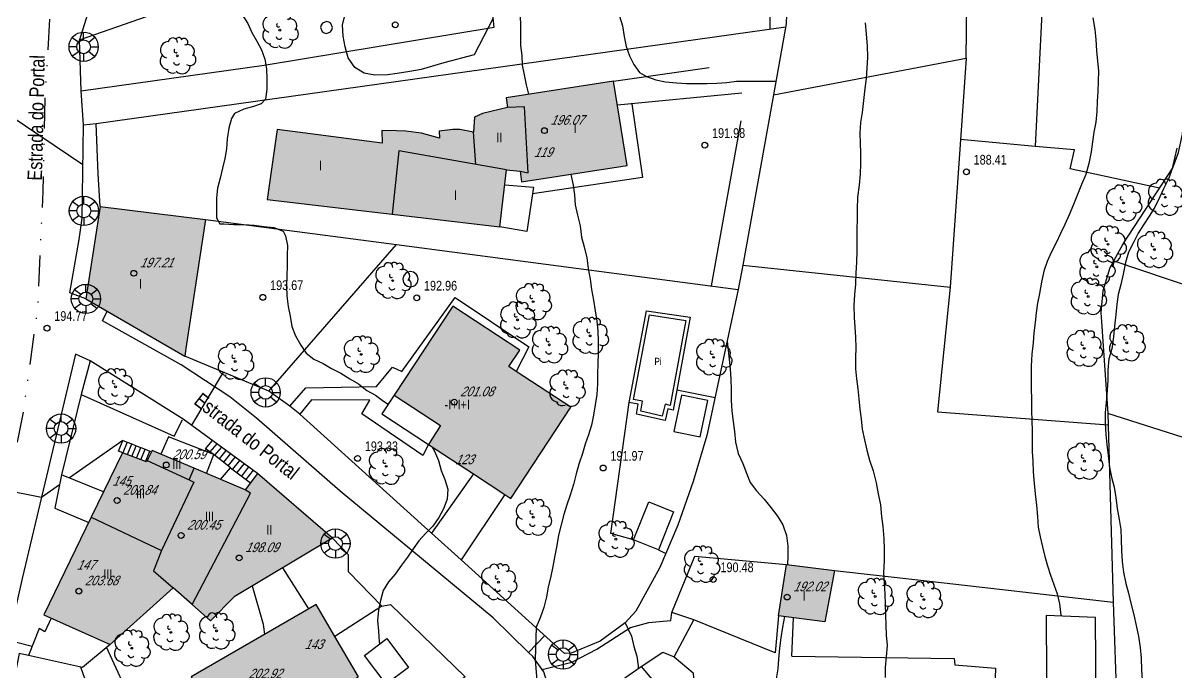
# Model space of a CAD drawing. Header units: metres. Extents: x 523239 to 523998, y 4669208 to 4669802.
# Drawn here: x 523311.6 to 523430.5, y 4669529.1 to 4669596 of the extents above; entities that cross this region are included whole.
import ezdxf

# ---------------------------------------------------------------- set-up
doc = ezdxf.new("R2010")
doc.units = ezdxf.units.M
doc.header["$MEASUREMENT"] = 0
doc.linetypes.add('MORSE_D', pattern=[31.75, 12.7, -6.35, 0, -6.35, 0, -6.35])
for name, color, linetype in [('031006 Cota terreno', 9, 'Continuous'), ('031007 Cota edificio', 7, 'Continuous'), ('032011 Curva cada 1 m', 40, 'Continuous'), ('032015 Curva cada 5 m', 34, 'Continuous'), ('033006 Texto cota terreno', 9, 'Continuous'), ('033007 Texto cota edificio', 9, 'Continuous'), ('042013 Piscina', 4, 'Continuous'), ('052001 Edificacion', 2, 'Continuous'), ('052004 Porche Tejavana', 7, 'Continuous'), ('052006 Division alturas', 9, 'Continuous'), ('052007 Medianera principal', 7, 'Continuous'), ('052011 Invernadero', 9, 'Continuous'), ('052016 Cobertizo', 7, 'Continuous'), ('052020 Edificacion alero', 2, 'Continuous'), ('052027 Edificacion por pie_alero', 2, 'Continuous'), ('052028 Edificacion pie nuevo', 2, 'Continuous'), ('053000 Textos varios', 7, 'Continuous'), ('053006 Texto altura edificio', 7, 'Continuous'), ('053009 Texto altura edificio predominante', 7, 'Continuous'), ('063001 Texto via urbana', 7, 'Continuous'), ('063002 Texto portal', 7, 'Continuous'), ('072001 Borde aglomerado u hormigon', 7, 'Continuous'), ('072003 Camino', 7, 'Continuous'), ('072004 Bordillo Acera', 1, 'Continuous'), ('072013 Escaleras', 1, 'Continuous'), ('072027 Pavimento', 9, 'Continuous'), ('082001 Valla Alambrada', 7, 'ALAMBRADA'), ('082002 Muro Tapia', 6, 'Continuous'), ('082003 Puerta', 7, 'Continuous'), ('082004 Linde', 3, 'Continuous'), ('082009 Linde Antigua', 104, 'Continuous'), ('101001 Arbol', 3, 'Continuous'), ('102002 Zona arbolada', 3, 'MASA'), ('102006 Seto', 3, 'SETO'), ('112006 Deposito', 7, 'Continuous'), ('141001 Farola baculo', 7, 'Continuous'), ('202001 Eje Calle', 254, 'MORSE_D'), ('990001 Sombreados', 7, 'Continuous')]:
    doc.layers.add(name, color=color, linetype=linetype)
doc.styles.get("Standard").update_dxf_attribs({"font": 'arial.ttf'})
doc.linetypes.add('ALAMBRADA', pattern='A,3,[131,GEOGRAMA.SHX,S=0.5,R=0,X=0,Y=0],3', length=6)
doc.linetypes.add('MASA', pattern='A,0.0001,[130,GEOGRAMA.SHX,S=0.5,R=180,X=0,Y=0],-2.9', length=2.9001)
doc.linetypes.add('SETO', pattern='A,0,-1.2,1,[135,GEOGRAMA.SHX,S=0.4,R=0,X=0.5,Y=-0.5],1', length=3.2)

# ---------------------------------------------------------------- blocks, each defined once
blk = doc.blocks.new('COTAP')
at = {"color": 0}
blk.add_circle((0, 0), 0.3, dxfattribs=at)
blk = doc.blocks.new('ARBOL')
at = {"color": 0}
blk.add_circle((0, 0), 0.0939, dxfattribs=at)
for centre, radius, start, end in [((-0.9, 0.61), 0.852, 92.28, 254.58), ((-0.45, 1.37), 0.48, 359.2878, 173.6078), ((0.16, 1.55), 0.336, 23.1565, 160.4665), ((0.7, 1.41), 0.384, 301.578, 139.328), ((-0.15, 0.51), 0.192, 119.14, 310.56), ((1.05, 0.46), 0.708, 319.8556, 114.7656), ((1.31, -0.4), 0.612, 235.5275, 62.0275), ((-0.89, -0.54), 0.888, 142.64, 266.54), ((-0.06, -0.61), 0.336, 189.64, 323.88), ((0.48, -1), 0.852, 224.67, 0.24), ((-0.48, -1.08), 0.72, 213.78, 295.32)]:
    blk.add_arc(centre, radius, start, end, dxfattribs=at)
blk = doc.blocks.new('FAROLAG')
at = {"color": 0}
for p, q in [((0, 0.71), (0, 1.51)), ((-0.71, 0), (-1.51, 0)), ((-1.17, 0.96), (-0.51, 0.49)), ((1.17, 0.95), (0.55, 0.45)), ((0.71, 0), (1.51, 0)), ((-1.17, -0.95), (-0.51, -0.48)), ((0, -0.71), (0, -1.51)), ((1.13, -1), (0.51, -0.49))]:
    blk.add_line(p, q, dxfattribs=at)
for radius in [1.51, 0.71]:
    blk.add_circle((0, 0), radius, dxfattribs=at)

msp = doc.modelspace()

# ---------------------------------------------------------------- hatches: boundary and pattern name
at = {"layer": '990001 Sombreados', "true_color": 0xafafaf}
for points in [[(523337.83, 4669585.02), (523336.8, 4669577.82), (523360.81, 4669574.99), (523361.49, 4669580.85), (523362.9, 4669580.72), (523363.03, 4669579.64), (523373.91, 4669581.31), (523372.53, 4669590.01), (523361.46, 4669588.31), (523361.57, 4669587.31), (523359.02, 4669586.67), (523358.18, 4669586.29), (523358.09, 4669584.74), (523356.67, 4669585.03), (523355.94, 4669585.02), (523354.54, 4669584.84), (523354.57, 4669584.14), (523352.71, 4669584.64), (523351.11, 4669584.84), (523350.13, 4669584.88), (523348.61, 4669584.94), (523348.66, 4669583.6)], [(523328.29, 4669561.64), (523318.09, 4669567.54), (523319.56, 4669577.07), (523330.43, 4669575.74), (523328.41, 4669562.43)], [(523362.47, 4669560.07), (523361.72, 4669560.56), (523362.84, 4669562.27), (523355.94, 4669566.81), (523349.9, 4669557.61), (523354.69, 4669554.47), (523353.43, 4669552.54), (523358.07, 4669549.5), (523361.32, 4669547.36), (523361.92, 4669546.96), (523368.1, 4669556.37)], [(523325.9, 4669541.6), (523329.23, 4669548.65), (523328.76, 4669548.87), (523324.42, 4669550.86), (523324.35, 4669550.72), (523321.88, 4669551.67), (523318.65, 4669545.01)], [(523329.26, 4669550.07), (523328.76, 4669548.87), (523324.42, 4669550.86), (523324.92, 4669551.89), (523325.84, 4669551.51)], [(523328.76, 4669548.87), (523329.23, 4669548.65), (523325.9, 4669541.6), (523325.09, 4669539.48), (523327.1, 4669537.73), (523329.05, 4669536.01), (523335.07, 4669547.49), (523334.54, 4669547.86), (523329.26, 4669550.07)], [(523334.54, 4669547.86), (523335.81, 4669549.53), (523343.53, 4669542.85), (523343.4, 4669542.78), (523333.41, 4669536.8), (523330.95, 4669534.33), (523329.05, 4669536.01), (523335.07, 4669547.49)], [(523327.1, 4669537.73), (523320.6, 4669531.9), (523313.76, 4669534.94), (523318.65, 4669545.01), (523325.9, 4669541.6), (523325.09, 4669539.48)], [(523395.31, 4669539.53), (523390.37, 4669540.13), (523389.52, 4669534.84), (523394.32, 4669534.21)], [(523341.86, 4669536.03), (523341.08, 4669535.57), (523328.97, 4669528.55), (523330.09, 4669526.68), (523332.96, 4669521.86), (523333.96, 4669520.18), (523342.12, 4669524.91), (523341.56, 4669525.87), (523345.7, 4669528.27), (523346.2, 4669528.56), (523343.77, 4669532.73)]]:
    msp.add_hatch(color=253, dxfattribs=at).paths.add_polyline_path(points, flags=0)

# ---------------------------------------------------------------- linework, layer by layer
at = {"layer": '032011 Curva cada 1 m'}
for points, elevation in [([(523372.88, 4669598.92), (523372.91, 4669598.72), (523372.93, 4669597.69), (523373.15, 4669596.71), (523373.43, 4669595.71), (523373.62, 4669594.63), (523373.84, 4669593.59), (523374.18, 4669592.64), (523374.63, 4669591.74), (523375.21, 4669590.92), (523375.93, 4669590.51), (523376.88, 4669590.14), (523377.89, 4669589.94), (523379, 4669589.84), (523380.05, 4669589.78), (523381.14, 4669589.77), (523382.17, 4669589.78), (523383.19, 4669589.82), (523384.19, 4669589.89), (523385.19, 4669590.02), (523386.26, 4669590.02), (523387.27, 4669590.02), (523389.26, 4669590.01)], 191), ([(523334.25, 4669596.82), (523334.79, 4669595.96), (523335.2, 4669595.05), (523335.74, 4669594.13), (523336.2, 4669593.23), (523336.56, 4669592.29), (523336.73, 4669591.29), (523336.75, 4669590.21), (523336.76, 4669589.19), (523336.63, 4669588.16), (523336.19, 4669587.69), (523335.4, 4669587.39), (523334.39, 4669587.11), (523333.42, 4669586.68), (523333.13, 4669586.16), (523332.85, 4669585.17), (523332.67, 4669584.07), (523332.59, 4669583.04), (523332.44, 4669582.02), (523332.19, 4669581.03), (523331.96, 4669579.99), (523331.66, 4669578.97), (523331.57, 4669577.97), (523331.56, 4669576.92), (523331.57, 4669575.9), (523331.93, 4669575.29), (523332.32, 4669575.3), (523333.35, 4669575.24), (523334.35, 4669575.21), (523335.45, 4669575.16), (523336.47, 4669575.02), (523337.47, 4669574.9), (523338.46, 4669574.54), (523338.69, 4669574.05), (523338.88, 4669573.04), (523338.87, 4669572.04), (523338.85, 4669571), (523338.81, 4669569.89), (523338.8, 4669568.87), (523338.81, 4669567.85), (523338.96, 4669566.78), (523339.18, 4669565.77), (523339.35, 4669564.7), (523339.73, 4669563.75), (523340.28, 4669562.79), (523340.82, 4669561.94), (523341.6, 4669561.33), (523342.58, 4669560.88), (523343.44, 4669560.37), (523344.39, 4669559.88), (523345.34, 4669559.29), (523346.23, 4669558.78), (523347.07, 4669558.09), (523347.97, 4669557.6), (523348.78, 4669557.01), (523349.28, 4669556.67)], 193), ([(523362.82, 4669597.37), (523362.9, 4669596.75), (523362.92, 4669595.75), (523362.93, 4669594.74), (523362.94, 4669593.7), (523363.06, 4669592.67), (523363.1, 4669591.65), (523363.32, 4669590.67), (523363.52, 4669589.65), (523363.76, 4669588.66)], 192), ([(523421.94, 4669596.54), (523422.16, 4669595.34), (523422.26, 4669594.31), (523422.33, 4669593.16), (523422.44, 4669592.08), (523422.53, 4669591.08), (523422.52, 4669589.98), (523422.46, 4669588.96), (523422.41, 4669587.93), (523422.35, 4669586.89), (523422.25, 4669585.78), (523422.05, 4669584.74), (523421.91, 4669583.74), (523421.79, 4669582.72), (523421.54, 4669581.52), (523421.22, 4669580.39), (523420.78, 4669579.34), (523420.38, 4669578.33), (523419.97, 4669577.29), (523419.5, 4669576.22), (523419.05, 4669575.24), (523418.62, 4669574.29), (523418.18, 4669573.34), (523417.67, 4669572.35), (523417.24, 4669571.42), (523416.89, 4669570.4), (523416.67, 4669569.27), (523416.47, 4669568.11), (523416.26, 4669567.12), (523416.1, 4669566.1), (523416.01, 4669565.1), (523415.88, 4669564.06), (523415.79, 4669563.01), (523415.67, 4669561.83), (523415.58, 4669560.6), (523415.61, 4669559.47), (523415.61, 4669558.31), (523415.62, 4669557.18), (523415.63, 4669556.06), (523415.67, 4669554.98), (523415.7, 4669553.96), (523415.71, 4669552.81), (523415.71, 4669551.8), (523415.75, 4669550.8), (523415.81, 4669549.71), (523415.92, 4669548.5), (523416.02, 4669547.45), (523416.15, 4669546.26), (523416.24, 4669545.08), (523416.33, 4669544), (523416.51, 4669543), (523416.75, 4669541.97), (523417.01, 4669540.98), (523417.29, 4669540), (523417.58, 4669539.03), (523417.92, 4669538.08), (523418.27, 4669537.1), (523418.5, 4669536.08), (523418.64, 4669534.92), (523418.64, 4669534.82)], 188), ([(523307.3, 4669595.69), (523307.56, 4669595.6), (523308.23, 4669594.99), (523310.39, 4669586.41), (523317.78, 4669581.43)], 194), ([(523398.48, 4669596.02), (523398.59, 4669594.86), (523398.68, 4669593.66), (523398.7, 4669592.5), (523398.65, 4669591.34), (523398.59, 4669590.3), (523398.45, 4669589.24), (523398.3, 4669588.02), (523398.15, 4669586.79), (523398, 4669585.74), (523397.92, 4669584.66), (523397.95, 4669583.63), (523397.99, 4669582.58), (523398, 4669581.48), (523397.96, 4669580.44), (523397.84, 4669579.28), (523397.7, 4669578.03), (523397.65, 4669576.82), (523397.64, 4669575.79), (523397.62, 4669574.74), (523397.61, 4669573.73), (523397.6, 4669572.52), (523397.58, 4669571.29), (523397.52, 4669570.23), (523397.47, 4669569.08), (523397.38, 4669568.01), (523397.31, 4669566.87), (523397.33, 4669565.64), (523397.4, 4669564.62), (523397.48, 4669563.6), (523397.5, 4669562.5), (523397.48, 4669561.5), (523397.49, 4669560.32), (523397.59, 4669559.31), (523397.71, 4669558.27), (523397.82, 4669557.24), (523397.94, 4669556.16), (523398.06, 4669555.16), (523398.18, 4669554.09), (523398.4, 4669553.01), (523398.64, 4669551.95), (523398.93, 4669550.9), (523399.3, 4669549.82), (523399.6, 4669548.58), (523399.82, 4669547.42), (523400.04, 4669546.29), (523400.16, 4669545.09), (523400.28, 4669544.06), (523400.4, 4669542.82), (523400.45, 4669541.7), (523400.44, 4669540.52), (523400.38, 4669539.31), (523400.43, 4669538.16), (523400.51, 4669537.1), (523400.54, 4669536.01), (523400.56, 4669534.92), (523400.59, 4669533.87), (523400.65, 4669532.86), (523400.75, 4669531.78), (523400.63, 4669530.6), (523400.53, 4669529.52), (523400.53, 4669528.47)], 189), ([(523430.63, 4669583.11), (523430.38, 4669582.08), (523430.13, 4669580.99), (523429.8, 4669580.02), (523429.29, 4669578.98), (523428.85, 4669578.07), (523428.34, 4669577), (523427.78, 4669576.09), (523427.17, 4669575.18), (523426.63, 4669574.32), (523426.17, 4669573.43), (523425.65, 4669572.36), (523425.31, 4669571.31), (523425.07, 4669570.09), (523424.83, 4669569.04), (523424.58, 4669567.99), (523424.44, 4669566.99), (523424.34, 4669565.95), (523424.2, 4669564.75), (523424.07, 4669563.62), (523423.9, 4669562.41), (523423.62, 4669561.37), (523423.51, 4669560.21), (523423.49, 4669559.21), (523423.45, 4669558.08), (523423.34, 4669556.86), (523423.24, 4669555.84), (523423.23, 4669554.76), (523423.29, 4669553.57), (523423.4, 4669552.53), (523423.52, 4669551.39), (523423.69, 4669550.18), (523423.89, 4669549.16), (523424.14, 4669548.11), (523424.34, 4669547.05), (523424.48, 4669545.93), (523424.67, 4669544.79), (523424.84, 4669543.75), (523424.88, 4669542.72), (523424.9, 4669541.57), (523424.98, 4669540.46), (523425.13, 4669539.35), (523425.35, 4669538.17), (523425.62, 4669537.18), (523425.87, 4669536.14), (523426.17, 4669534.96), (523426.44, 4669533.85), (523426.65, 4669532.7), (523426.83, 4669531.59), (523426.93, 4669530.47), (523426.96, 4669529.26), (523427.05, 4669528.25)], 187), ([(523368.09, 4669580.42), (523368.1, 4669580.4), (523368.35, 4669579.27), (523368.49, 4669578.27), (523368.58, 4669577.25), (523368.81, 4669576.2), (523369.08, 4669575.07), (523369.23, 4669573.91), (523369.5, 4669572.93), (523369.77, 4669571.78), (523369.91, 4669570.7), (523370.11, 4669569.57), (523370.26, 4669568.52), (523370.46, 4669567.42), (523370.62, 4669566.31), (523370.79, 4669565.26), (523370.89, 4669564.26), (523370.92, 4669563.11), (523370.93, 4669561.98), (523370.9, 4669560.84), (523370.86, 4669559.82), (523370.87, 4669558.77), (523370.8, 4669557.7), (523370.63, 4669556.62), (523370.45, 4669555.55), (523370.24, 4669554.53), (523369.93, 4669553.53), (523369.61, 4669552.55), (523369.31, 4669551.58), (523368.95, 4669550.48), (523368.65, 4669549.49), (523368.4, 4669548.39), (523368.04, 4669547.29), (523367.69, 4669546.29), (523367.39, 4669545.31), (523367.11, 4669544.23), (523366.86, 4669543.18), (523366.66, 4669542.09), (523366.47, 4669541.06), (523366.26, 4669539.94), (523366.07, 4669538.94), (523365.79, 4669537.82), (523365.59, 4669536.8), (523365.32, 4669535.7), (523364.96, 4669534.65), (523364.53, 4669533.67), (523364.43, 4669530.32), (523365.79, 4669513.45)], 192), ([(523332.25, 4669559.99), (523328.99, 4669554.52)], 194), ([(523353.77, 4669552.32), (523354.07, 4669551.85), (523354.48, 4669550.88), (523354.75, 4669549.85), (523355.13, 4669548.91), (523355.43, 4669547.93), (523355.36, 4669546.88), (523354.99, 4669545.89), (523354.5, 4669545), (523353.89, 4669544.09), (523353.15, 4669543.37), (523352.45, 4669542.57), (523351.84, 4669541.76), (523351.28, 4669540.89), (523350.64, 4669540.06), (523350, 4669539.16), (523349.3, 4669538.35), (523348.77, 4669537.46), (523348.47, 4669536.44), (523348.27, 4669535.42), (523348.18, 4669534.38), (523348.29, 4669533.27), (523348.36, 4669532.17), (523348.41, 4669531.95)], 193), ([(523312.55, 4669531.69), (523302.58, 4669534.24)], 196), ([(523373.72, 4669534.11), (523374.38, 4669532.74), (523374.63, 4669531.68), (523374.91, 4669530.69), (523375.05, 4669529.68), (523375.07, 4669529.41)], 191), ([(523325.85, 4669506.88), (523325.77, 4669508.57), (523325.67, 4669509.66), (523325.51, 4669510.75), (523325.37, 4669511.87), (523325.24, 4669512.96), (523325.12, 4669514.03), (523325.04, 4669515.05), (523324.87, 4669516.05), (523324.67, 4669517.03), (523324.45, 4669518.13), (523324.38, 4669519.16), (523324.16, 4669520.18), (523323.81, 4669521.27), (523323.56, 4669522.34), (523323.41, 4669523.45), (523323.24, 4669524.47), (523323.02, 4669525.57), (523320.24, 4669531.6)], 196)]:
    msp.add_lwpolyline(points, dxfattribs=dict(at, elevation=elevation))
at = {"layer": '032015 Curva cada 5 m'}
for points, elevation in [([(523384.24, 4669563.14), (523384.44, 4669561.33), (523384.55, 4669560.33), (523384.62, 4669559.28), (523384.66, 4669558.16), (523384.67, 4669557.11), (523384.73, 4669555.98), (523384.85, 4669554.9), (523384.99, 4669553.85), (523385.09, 4669552.76), (523385.39, 4669551.61), (523385.87, 4669550.55), (523386.23, 4669549.55), (523386.61, 4669548.62), (523387.27, 4669547.75), (523388.05, 4669546.88), (523388.73, 4669546.03), (523389.42, 4669545.12), (523389.99, 4669544.25), (523390.37, 4669543.15), (523390.49, 4669542.05), (523390.5, 4669541.04), (523390.45, 4669540.12)], 190), ([(523321.9, 4669552.95), (523316.4, 4669549.08)], 195), ([(523315.37, 4669548.35), (523313.53, 4669547.06), (523305.51, 4669548.63), (523304.03, 4669550.33)], 195), ([(523336.56, 4669532.94), (523336.41, 4669533.95), (523335.28, 4669537.92)], 195), ([(523390.14, 4669534.76), (523389.96, 4669533.66), (523389.76, 4669532.56), (523389.64, 4669531.5), (523389.54, 4669530.38), (523389.45, 4669529.38), (523389.28, 4669528.34), (523389.04, 4669527.41)], 190)]:
    msp.add_lwpolyline(points, dxfattribs=dict(at, elevation=elevation))
at = {"layer": '042013 Piscina', "flags": 128}
msp.add_lwpolyline([(523374.59, 4669557.16), (523376.22, 4669565.89), (523379.97, 4669565.33), (523378.36, 4669556.54), (523377.84, 4669556.67), (523377.54, 4669555.46), (523375.34, 4669555.96), (523375.51, 4669556.98), (523374.59, 4669557.16)], dxfattribs=at)
at = {"layer": '052001 Edificacion', "flags": 128}
for points in [[(523319.56, 4669577.07), (523318.09, 4669567.54), (523328.29, 4669561.64)], [(523390.37, 4669540.13), (523395.31, 4669539.53)]]:
    msp.add_lwpolyline(points, dxfattribs=at)
at = {"layer": '052004 Porche Tejavana', "flags": 128}
for points in [[(523361.31, 4669579.31), (523364.27, 4669579.06), (523363.58, 4669574.5), (523360.81, 4669574.99)], [(523349.9, 4669557.61), (523348.64, 4669555.69), (523353.43, 4669552.54)], [(523319.93, 4669547.64), (523315.57, 4669549.41), (523314.91, 4669545.95), (523318.39, 4669544.48)], [(523378.71, 4669545.57), (523377.15, 4669541.66), (523374.58, 4669542.68), (523376.15, 4669546.6), (523378.71, 4669545.57)], [(523349.15, 4669532.5), (523351.39, 4669529.53), (523349.07, 4669527.78), (523346.83, 4669530.76), (523349.15, 4669532.5)]]:
    msp.add_lwpolyline(points, dxfattribs=at)
at = {"layer": '052006 Division alturas', "flags": 128}
for points in [[(523362.9, 4669580.72), (523363.71, 4669580.56), (523363.35, 4669587.35), (523361.57, 4669587.31)], [(523358.32, 4669581.42), (523358.09, 4669584.74)], [(523361.49, 4669580.85), (523350.38, 4669582.84), (523349.7, 4669576.3)]]:
    msp.add_lwpolyline(points, dxfattribs=at)
at = {"layer": '052007 Medianera principal', "flags": 128}
for points in [[(523324.42, 4669550.86), (523328.76, 4669548.87)], [(523328.76, 4669548.87), (523329.26, 4669550.07)], [(523328.76, 4669548.87), (523329.23, 4669548.65), (523325.9, 4669541.6)], [(523329.05, 4669536.01), (523335.07, 4669547.49), (523334.54, 4669547.86)], [(523318.65, 4669545.01), (523325.9, 4669541.6)], [(523325.9, 4669541.6), (523325.09, 4669539.48), (523327.1, 4669537.73)]]:
    msp.add_lwpolyline(points, dxfattribs=at)
at = {"layer": '052011 Invernadero', "flags": 128}
msp.add_lwpolyline([(523417.24, 4669516.48), (523422.36, 4669516.46), (523422.24, 4669534.66), (523417.14, 4669534.88), (523417.24, 4669516.48)], dxfattribs=at)
at = {"layer": '052016 Cobertizo', "flags": 128}
for points in [[(523379.53, 4669557.63), (523378.74, 4669553.88), (523381.44, 4669553.31), (523382.23, 4669557.06), (523379.53, 4669557.63)], [(523330.55, 4669549.53), (523331.3, 4669551.48), (523326.62, 4669553.3), (523325.84, 4669551.51)], [(523331.99, 4669548.92), (523333, 4669550.13), (523335.07, 4669548.56)], [(523375.38, 4669529.63), (523377.62, 4669526.96), (523375.13, 4669524.78), (523372.56, 4669527.66), (523375.38, 4669529.63)]]:
    msp.add_lwpolyline(points, dxfattribs=at)
at = {"layer": '052020 Edificacion alero', "flags": 128}
for points in [[(523337.83, 4669585.02), (523336.8, 4669577.82), (523360.81, 4669574.99), (523361.49, 4669580.85), (523362.9, 4669580.72), (523363.03, 4669579.64), (523373.91, 4669581.31), (523372.53, 4669590.01), (523361.46, 4669588.31), (523361.57, 4669587.31), (523359.02, 4669586.67), (523358.18, 4669586.29), (523358.09, 4669584.74), (523356.67, 4669585.03), (523355.94, 4669585.02), (523354.54, 4669584.84), (523354.57, 4669584.14), (523352.71, 4669584.64), (523351.11, 4669584.84), (523350.13, 4669584.88), (523348.61, 4669584.94), (523348.66, 4669583.6), (523337.83, 4669585.02)], [(523329.26, 4669550.07), (523325.84, 4669551.51)], [(523334.54, 4669547.86), (523329.26, 4669550.07)], [(523335.81, 4669549.53), (523334.54, 4669547.86)], [(523343.4, 4669542.78), (523333.41, 4669536.8), (523330.95, 4669534.33), (523329.05, 4669536.01)], [(523327.1, 4669537.73), (523320.6, 4669531.9)], [(523329.05, 4669536.01), (523327.1, 4669537.73)]]:
    msp.add_lwpolyline(points, dxfattribs=at)
at = {"layer": '052027 Edificacion por pie_alero', "flags": 128}
for points in [[(523319.56, 4669577.07), (523330.43, 4669575.74), (523328.41, 4669562.43), (523328.29, 4669561.64)], [(523362.47, 4669560.07), (523361.72, 4669560.56), (523362.84, 4669562.27), (523355.94, 4669566.81), (523349.9, 4669557.61), (523354.69, 4669554.47), (523353.43, 4669552.54), (523358.07, 4669549.5), (523361.32, 4669547.36), (523361.92, 4669546.96), (523368.1, 4669556.37), (523362.47, 4669560.07)], [(523395.31, 4669539.53), (523394.32, 4669534.21), (523389.52, 4669534.84), (523390.37, 4669540.13)], [(523341.86, 4669536.03), (523341.08, 4669535.57), (523328.97, 4669528.55), (523330.09, 4669526.68), (523332.96, 4669521.86), (523333.96, 4669520.18), (523342.12, 4669524.91), (523341.56, 4669525.87), (523345.7, 4669528.27), (523346.2, 4669528.56), (523343.77, 4669532.73), (523341.86, 4669536.03)]]:
    msp.add_lwpolyline(points, dxfattribs=at)
at = {"layer": '052028 Edificacion pie nuevo', "flags": 128}
for points in [[(523324.42, 4669550.86), (523324.35, 4669550.72), (523321.88, 4669551.67), (523318.65, 4669545.01)], [(523325.84, 4669551.51), (523324.92, 4669551.89), (523324.42, 4669550.86)], [(523343.4, 4669542.78), (523343.53, 4669542.85), (523335.81, 4669549.53)], [(523318.65, 4669545.01), (523313.76, 4669534.94), (523320.6, 4669531.9)]]:
    msp.add_lwpolyline(points, dxfattribs=at)
at = {"layer": '072001 Borde aglomerado u hormigon', "flags": 128}
for points in [[(523318.09, 4669567.54), (523316.46, 4669568.16), (523317.4, 4669573.67), (523317.7, 4669575.87), (523317.84, 4669585.51)], [(523363.76, 4669531.07), (523360.11, 4669534.63), (523344.34, 4669547.71), (523335.68, 4669555.24), (523332.94, 4669557.43), (523327.93, 4669560.74), (523319.83, 4669565.29), (523320.29, 4669566.27)], [(523363.76, 4669531.07), (523365.45, 4669532.8)], [(523367.01, 4669523.2), (523366.12, 4669526.51), (523365.32, 4669529.06), (523364.21, 4669530.64), (523363.76, 4669531.07)]]:
    msp.add_lwpolyline(points, dxfattribs=at)
at = {"layer": '072003 Camino', "flags": 128}
msp.add_lwpolyline([(523365.15, 4669529.31), (523368.23, 4669530.08), (523370.79, 4669531.42), (523374.27, 4669533.63), (523376.15, 4669534.17), (523377.26, 4669534.26), (523378.44, 4669534.38), (523378.55, 4669535.2)], dxfattribs=at)
at = {"layer": '072004 Bordillo Acera', "flags": 128}
for points in [[(523339.14, 4669556.47), (523340.8, 4669558.37), (523348.08, 4669558.5), (523349.71, 4669560.49), (523350.7, 4669560.04), (523356.2, 4669567.7), (523363.79, 4669562.6), (523362.47, 4669560.07)], [(523374.14, 4669556.85), (523375.91, 4669566.33), (523380.42, 4669565.65), (523378.67, 4669556.06), (523378.12, 4669556.2), (523377.83, 4669555), (523374.9, 4669555.66), (523375.07, 4669556.67), (523374.14, 4669556.85)], [(523318.55, 4669561.16), (523317.04, 4669561.84), (523311.54, 4669538.69), (523308.96, 4669527.38), (523306.43, 4669514.85), (523303.9, 4669507.14), (523298.86, 4669491.48), (523293.1, 4669472.68), (523288.02, 4669466.01), (523286.99, 4669462.5), (523284.22, 4669449.42), (523282.44, 4669439.13), (523281.81, 4669435.07), (523281.62, 4669431.63), (523281.67, 4669428.4), (523281.95, 4669425.39), (523282.84, 4669422.48), (523284.34, 4669423.14)], [(523317.63, 4669557.67), (523315.57, 4669549.41)], [(523353.43, 4669552.54), (523352.85, 4669551.38), (523346.55, 4669555.69), (523347.4, 4669557.11), (523341.37, 4669557.13), (523340.16, 4669555.67)]]:
    msp.add_lwpolyline(points, dxfattribs=at)
at = {"layer": '072013 Escaleras', "flags": 128}
for points in [[(523322.36, 4669552.76), (523321.92, 4669551.66), (523321.46, 4669551.84), (523321.9, 4669552.95), (523322.36, 4669552.76)], [(523322.36, 4669552.76), (523322.83, 4669552.58)], [(523322.39, 4669551.48), (523322.83, 4669552.58)], [(523322.83, 4669552.58), (523323.29, 4669552.39)], [(523322.85, 4669551.3), (523323.29, 4669552.39)], [(523323.29, 4669552.39), (523323.76, 4669552.21)], [(523330.9, 4669551.76), (523330.42, 4669552.09), (523331.15, 4669552.94)], [(523331.62, 4669552.6), (523330.9, 4669551.76)], [(523323.32, 4669551.11), (523323.76, 4669552.21)], [(523323.76, 4669552.21), (523324.22, 4669552.03)], [(523323.78, 4669550.93), (523324.22, 4669552.03)], [(523324.22, 4669552.03), (523324.69, 4669551.84)], [(523324.25, 4669550.75), (523324.69, 4669551.84)], [(523324.69, 4669551.84), (523324.86, 4669551.78)], [(523330.9, 4669551.76), (523330.89, 4669551.74)], [(523331.38, 4669551.42), (523331.3, 4669551.48), (523330.9, 4669551.76)], [(523331.38, 4669551.42), (523331.35, 4669551.38)], [(523332.08, 4669552.26), (523331.38, 4669551.42)], [(523331.84, 4669551.05), (523331.38, 4669551.42)], [(523332.55, 4669551.92), (523331.84, 4669551.05)], [(523333.01, 4669551.58), (523332.29, 4669550.69)], [(523333.48, 4669551.24), (523332.75, 4669550.33)], [(523331.84, 4669551.05), (523331.82, 4669551.03)], [(523332.29, 4669550.69), (523331.84, 4669551.05)], [(523332.29, 4669550.69), (523332.28, 4669550.68)], [(523333, 4669550.13), (523332.29, 4669550.69)], [(523333.95, 4669550.89), (523333.21, 4669549.97)], [(523334.41, 4669550.55), (523333.68, 4669549.62)], [(523334.88, 4669550.21), (523334.14, 4669549.27)], [(523335.34, 4669549.87), (523334.61, 4669548.91)]]:
    msp.add_lwpolyline(points, dxfattribs=at)
at = {"layer": '072027 Pavimento', "flags": 128}
for points in [[(523317.63, 4669589), (523336.48, 4669591.66), (523360.21, 4669595.58), (523359.99, 4669597.5), (523360.99, 4669597.84), (523358.57, 4669605.04), (523374.3, 4669610.81), (523379.62, 4669611.79), (523380.55, 4669603.75), (523388.73, 4669603.85), (523388.63, 4669595.39)], [(523374.41, 4669587.69), (523375.5, 4669580.07), (523364.17, 4669578.38)], [(523379.05, 4669558.16), (523383, 4669557.39)], [(523374.58, 4669542.68), (523372.23, 4669543.35), (523374.14, 4669556.85)], [(523377.15, 4669541.66), (523377.92, 4669541.29)], [(523348.64, 4669535.85), (523343.77, 4669532.73)], [(523390.9, 4669530.67), (523391.08, 4669534.63)], [(523407.66, 4669530.44), (523407.73, 4669529.79), (523411.93, 4669529.43), (523411.77, 4669525.56), (523410.78, 4669525.69)]]:
    msp.add_lwpolyline(points, dxfattribs=at)
at = {"layer": '082001 Valla Alambrada', "flags": 128}
for points in [[(523326.87, 4669607.87), (523320.28, 4669603.47), (523317.44, 4669594.28), (523354.58, 4669607.23)], [(523382.64, 4669568.88), (523385.68, 4669585.91)]]:
    msp.add_lwpolyline(points, dxfattribs=at)
at = {"layer": '082002 Muro Tapia', "flags": 128}
for points in [[(523390.6, 4669612.44), (523390.81, 4669609.26), (523390.34, 4669595.94), (523389.01, 4669588.62), (523385.84, 4669571.03), (523385.39, 4669568.52)], [(523317.84, 4669585.51), (523319.17, 4669585.63), (523390.28, 4669595.62)], [(523317.63, 4669589), (523317.44, 4669594.28)], [(523319.56, 4669577.07), (523319.35, 4669580.45)], [(523330.43, 4669575.74), (523350.14, 4669573.15)], [(523353.76, 4669543.39), (523340.16, 4669555.67), (523339.14, 4669556.47), (523336.97, 4669558.01), (523350.14, 4669573.15)], [(523350.14, 4669573.15), (523385.39, 4669568.52)], [(523385.39, 4669568.52), (523382.16, 4669553.46), (523380.72, 4669548.69), (523379.15, 4669544.21), (523377.3, 4669539.83), (523374.82, 4669535.34), (523373.72, 4669534.11), (523371.14, 4669532.22), (523368.14, 4669530.99), (523367.48, 4669530.96), (523356.8, 4669540.64)], [(523335.81, 4669549.53), (523328.14, 4669555.14), (523318.55, 4669561.16), (523317.63, 4669557.67), (523327.19, 4669553.4), (523328.07, 4669555.07)], [(523358.07, 4669549.5), (523353.76, 4669543.39)], [(523361.32, 4669547.36), (523356.8, 4669540.64)], [(523345.18, 4669539.4), (523345.2, 4669541.13), (523343.53, 4669542.85)], [(523353.76, 4669543.39), (523356.8, 4669540.64)], [(523389.52, 4669534.84), (523389.18, 4669531.04), (523380.8, 4669534.42), (523378.55, 4669535.2), (523380.92, 4669541), (523390.37, 4669540.13)], [(523341.08, 4669535.57), (523338.4, 4669539.79)], [(523395.31, 4669539.53), (523404.2, 4669538.52), (523424.06, 4669536.26), (523424.82, 4669514.51)], [(523348.64, 4669535.85), (523349.51, 4669536.02), (523357.22, 4669528.54), (523347.12, 4669521.01), (523325.35, 4669508.27)], [(523314.51, 4669534.61), (523313.88, 4669533.21), (523313.28, 4669533.53), (523312.17, 4669530.74)], [(523312.17, 4669530.74), (523311.22, 4669530.95), (523308.79, 4669518.51)], [(523320.6, 4669531.9), (523317.75, 4669529.51), (523312.17, 4669530.74)], [(523375.38, 4669529.63), (523377.59, 4669531.09), (523378.79, 4669530.62), (523380.75, 4669528.98), (523380.79, 4669527.87), (523379.94, 4669527.07), (523378.24, 4669526.51), (523375.59, 4669524.4), (523375.13, 4669524.78)], [(523390.9, 4669530.67), (523407.66, 4669530.44)], [(523325.35, 4669508.27), (523324.93, 4669509.44), (523321.54, 4669518.32), (523317.58, 4669529.54)]]:
    msp.add_lwpolyline(points, dxfattribs=at)
at = {"layer": '082003 Puerta', "flags": 128}
for points in [[(523317.84, 4669585.51), (523317.63, 4669589)], [(523319.35, 4669580.45), (523319.17, 4669585.63)], [(523348.64, 4669535.85), (523345.18, 4669539.4)], [(523378.79, 4669530.62), (523380.8, 4669534.42)]]:
    msp.add_lwpolyline(points, dxfattribs=at)
at = {"layer": '082004 Linde', "flags": 128}
for points in [[(523416.31, 4669621.38), (523416.95, 4669612.12), (523417.12, 4669606.52), (523416.92, 4669601.09), (523416.72, 4669597.74), (523416.02, 4669583.28)], [(523416.02, 4669583.28), (523408.3, 4669583.98)], [(523428.84, 4669578.96), (523419.62, 4669580.97), (523420.06, 4669582.92), (523416.02, 4669583.28)], [(523405.94, 4669555.89), (523423.54, 4669554.57)]]:
    msp.add_lwpolyline(points, dxfattribs=at)
at = {"layer": '082009 Linde Antigua', "flags": 128}
for points in [[(523408.88, 4669592.4), (523409.19, 4669617.67)], [(523389.01, 4669588.62), (523408.88, 4669592.4)], [(523408.88, 4669592.4), (523408.4, 4669585.45), (523407.23, 4669568.77)], [(523424.11, 4669571.48), (523425.08, 4669573.22), (523430.22, 4669581.07), (523430.8, 4669582.65), (523431.19, 4669584.53), (523431.47, 4669588.32), (523431.78, 4669592.45)], [(523424.11, 4669571.48), (523423.7, 4669570.75), (523422.97, 4669568.37), (523422.79, 4669566.15), (523422.86, 4669565.17), (523423.51, 4669555.72)], [(523424.11, 4669571.48), (523460.8, 4669559.11)], [(523385.84, 4669571.03), (523407.23, 4669568.77)], [(523407.23, 4669568.77), (523405.94, 4669555.89)], [(523423.51, 4669555.72), (523424.06, 4669536.26)], [(523451.86, 4669546.44), (523445.95, 4669548.56), (523423.51, 4669555.72)]]:
    msp.add_lwpolyline(points, dxfattribs=at)
at = {"layer": '102002 Zona arbolada', "flags": 128}
msp.add_lwpolyline([(523358.13, 4669592.72), (523355.03, 4669591.89), (523353.84, 4669591.56), (523352.68, 4669591.23), (523351.51, 4669591), (523350.22, 4669590.79), (523349.22, 4669590.66), (523347.9, 4669590.62), (523346.8, 4669590.84), (523345.83, 4669591.41), (523345.14, 4669592.41), (523344.84, 4669593.54), (523344.64, 4669594.67), (523344.57, 4669595.83), (523344.85, 4669596.9), (523345.5, 4669597.68), (523346.46, 4669598.56), (523347.52, 4669599.31), (523348.62, 4669599.83), (523349.75, 4669600.32), (523350.71, 4669600.68), (523351.81, 4669601.01), (523352.84, 4669601.47), (523353.84, 4669601.74), (523355, 4669602.13), (523356.03, 4669602.4), (523357.1, 4669602.5), (523358.17, 4669602.25), (523358.98, 4669601.64), (523359.6, 4669600.71), (523359.93, 4669599.58), (523360, 4669598.54), (523360.07, 4669597.48), (523360.08, 4669596.44), (523358.13, 4669592.72)], dxfattribs=at)
at = {"layer": '102006 Seto', "flags": 128}
for points in [[(523372.53, 4669590.01), (523382.38, 4669591.43)], [(523385.77, 4669588.78), (523372.92, 4669587.55)], [(523336.97, 4669558.01), (523328.29, 4669561.64)]]:
    msp.add_lwpolyline(points, dxfattribs=at)
at = {"layer": '112006 Deposito', "flags": 128}
for points in [[(523343.53, 4669595.55), (523343.38, 4669595.96), (523343.17, 4669596.11), (523342.92, 4669596.16), (523342.51, 4669596.01), (523342.36, 4669595.8), (523342.3, 4669595.55), (523342.46, 4669595.14), (523342.67, 4669594.99), (523342.92, 4669594.93), (523343.33, 4669595.09), (523343.48, 4669595.3), (523343.53, 4669595.55)], [(523352.37, 4669569.57), (523352.3, 4669569.9), (523352.17, 4669570.1), (523351.9, 4669570.3), (523351.58, 4669570.37), (523351.26, 4669570.3), (523351.05, 4669570.16), (523350.85, 4669569.9), (523350.79, 4669569.57), (523350.85, 4669569.25), (523350.99, 4669569.04), (523351.26, 4669568.85), (523351.58, 4669568.78), (523351.9, 4669568.85), (523352.11, 4669568.98), (523352.3, 4669569.25), (523352.37, 4669569.57)]]:
    msp.add_lwpolyline(points, dxfattribs=at)
at = {"layer": '202001 Eje Calle', "ltscale": 0.25, "flags": 128}
msp.add_lwpolyline([(523314.62, 4669604.55), (523314.62, 4669600.75), (523313.87, 4669588.24), (523313.65, 4669578.64), (523313.12, 4669566.63), (523311.6, 4669555.69), (523308.86, 4669541.99), (523306.97, 4669533.02), (523303.4, 4669519.31), (523297.63, 4669499.17), (523293.01, 4669485.99), (523288.53, 4669475.96), (523285.61, 4669467.18)], dxfattribs=at)

# ---------------------------------------------------------------- block references
at = {"layer": '031006 Cota terreno'}
for p in [(523350.01, 4669595.83, 192.76), (523381.93, 4669583.41, 191.98), (523408.91, 4669580.66, 188.41), (523336.35, 4669567.71, 193.67), (523352.22, 4669567.66, 192.96), (523314.09, 4669564.53, 194.77), (523346.12, 4669551.09, 193.33), (523371.45, 4669550.1, 191.97), (523382.8, 4669538.6, 190.49)]:
    msp.add_blockref('COTAP', p, dxfattribs=at)
at = {"layer": '031007 Cota edificio'}
for p in [(523365.39, 4669584.91, 196.07), (523323.04, 4669570.19, 197.21), (523356.09, 4669556.9, 201.08), (523326.39, 4669550.41, 200.59), (523321.32, 4669546.74, 202.84), (523327.92, 4669543.14, 200.45), (523333.91, 4669540.82, 198.09), (523317.37, 4669537.39, 203.68), (523390.43, 4669536.78, 192.02)]:
    msp.add_blockref('COTAP', p, dxfattribs=at)
at = {"layer": '101001 Arbol'}
for p in [(523338.11, 4669595.28), (523327.53, 4669592.63), (523429.43, 4669578.03), (523425.11, 4669577.45), (523423.52, 4669573.18), (523428.3, 4669572.63), (523422.37, 4669570.85), (523349.74, 4669569.43), (523364.23, 4669567.26), (523421.48, 4669567.8), (523362.63, 4669565.38), (523370.1, 4669563.74), (523365.9, 4669562.81), (523421.06, 4669562.44), (523425.45, 4669563.01), (523346.49, 4669561.82), (523382.84, 4669561.52), (523333.51, 4669561.09), (523321.15, 4669558.47), (523367.71, 4669558.33), (523421.1, 4669550.8), (523349.08, 4669550.27), (523364.24, 4669545.03), (523372.75, 4669542.75), (523381.59, 4669540.16), (523360.66, 4669538.32), (523399.51, 4669536.84), (523404.52, 4669536.52), (523326.86, 4669533.14), (523331.58, 4669533.29), (523322.83, 4669531.5)]:
    msp.add_blockref('ARBOL', p, dxfattribs=at)
at = {"layer": '141001 Farola baculo'}
for p in [(523317.87, 4669593.56), (523317.89, 4669576.63), (523318.1, 4669567.54), (523336.64, 4669557.9), (523315.54, 4669554.17), (523343.84, 4669542.3), (523367.31, 4669530.85)]:
    msp.add_blockref('FAROLAG', p, dxfattribs=at)

# ---------------------------------------------------------------- texts
at = {"layer": '033006 Texto cota terreno', "width": 0.8}
for s, p in [('191.98', (523382.68, 4669584.16, 191.98)), ('188.41', (523409.66, 4669581.41, 188.41)), ('193.67', (523337.1, 4669568.46, 193.67)), ('192.96', (523352.97, 4669568.41, 192.96)), ('194.77', (523314.84, 4669565.28, 194.77)), ('193.33', (523346.87, 4669551.84, 193.33)), ('191.97', (523372.2, 4669550.85, 191.97)), ('190.48', (523383.55, 4669539.35, 190.49))]:
    msp.add_text(s, height=1, dxfattribs=at).set_placement(p)
at = {"layer": '033007 Texto cota edificio', "oblique": 25, "width": 0.8}
for s, p in [('196.07', (523365.99, 4669585.51, 196.07)), ('197.21', (523323.64, 4669570.79, 197.21)), ('201.08', (523356.69, 4669557.5, 201.08)), ('200.59', (523326.99, 4669551.01, 200.59)), ('202.84', (523321.92, 4669547.34, 202.84)), ('200.45', (523328.52, 4669543.74, 200.45)), ('198.09', (523334.51, 4669541.42, 198.09)), ('203.68', (523317.97, 4669537.99, 203.68)), ('192.02', (523391.03, 4669537.38, 192.02)), ('202.92', (523334.85, 4669528.39, 202.92))]:
    msp.add_text(s, height=1, dxfattribs=at).set_placement(p)
at = {"layer": '053000 Textos varios', "width": 0.8}
msp.add_text('Pi', height=0.75, dxfattribs=at).set_placement((523376.74, 4669560.72))
at = {"layer": '053006 Texto altura edificio', "width": 0.8}
for s, p in [('I', (523368.41, 4669584.67)), ('II', (523360.43, 4669583.71)), ('I', (523356.08, 4669577.76))]:
    msp.add_text(s, height=1, dxfattribs=at).set_placement(p)
at = {"layer": '053009 Texto altura edificio predominante', "width": 0.8}
for s, p in [('I', (523342.15, 4669580.81)), ('III', (523327.02, 4669549.98)), ('III', (523323.27, 4669546.97)), ('III', (523330.39, 4669544.58)), ('II', (523336.7, 4669543.23)), ('III', (523319.89, 4669538.65))]:
    msp.add_text(s, height=1, dxfattribs=at).set_placement(p)
for s, p in [('I', (523323.57, 4669568.61)), ('-I+I+I', (523355.1, 4669556.14)), ('I', (523392.04, 4669536.42))]:
    msp.add_text(s, height=1, rotation=359.99, dxfattribs=at).set_placement(p)
at = {"layer": '063001 Texto via urbana', "width": 0.8}
for rotation, p in [(88.6874, (523313.57, 4669579.74)), (321.9291, (523329.13, 4669556.79))]:
    msp.add_text('Estrada do Portal', height=1.5, rotation=rotation, dxfattribs=at).set_placement(p)
at = {"layer": '063002 Texto portal', "oblique": 25, "width": 0.8}
for s, p in [('119', (523364.29, 4669582.19)), ('123', (523356.18, 4669550.49)), ('145', (523320.81, 4669548.27)), ('147', (523317.14, 4669539.61)), ('143', (523340.64, 4669531.42))]:
    msp.add_text(s, height=1, dxfattribs=at).set_placement(p)

doc.saveas('drawing.dxf')
